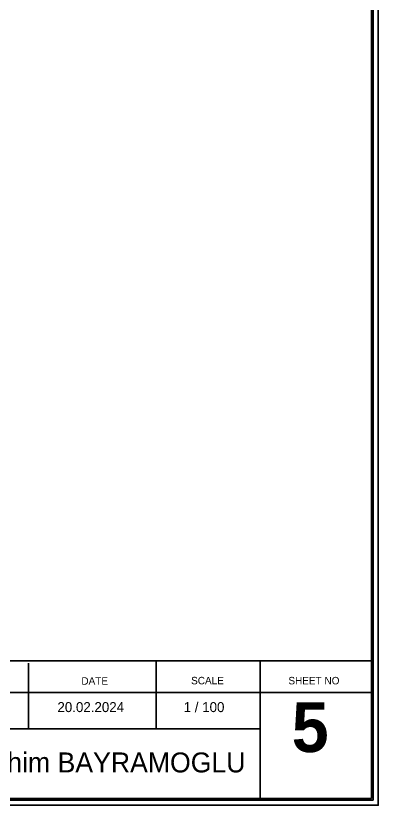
# Model space of a CAD drawing. Header units: centimetres. Extents: x -3207095 to 15275363, y -32656 to 4798027.
# Drawn here: x 702042 to 703509, y 4435687 to 4438882 of the extents above; entities that cross this region are included whole.
import ezdxf

# ---------------------------------------------------------------- set-up
doc = ezdxf.new("R2010")
doc.units = ezdxf.units.CM
for name, color, linetype, lineweight in [('DUVAR', 7, 'Continuous', 35), ('iç duvar', 7, 'Continuous', 50), ('YAZI', 7, 'Continuous', 15)]:
    doc.layers.add(name, color=color, linetype=linetype, lineweight=lineweight)
doc.layers.add('LOGO', color=7, linetype='Continuous')

msp = doc.modelspace()

# ---------------------------------------------------------------- linework, layer by layer
at = {"layer": 'DUVAR'}
for p, q in [((703481.99, 4436271.63), (696336.59, 4436271.63)), ((702093.79, 4436262.24), (702093.79, 4435996.29)), ((702610.8, 4436268.9), (702610.8, 4435996.29)), ((703031.54, 4436268.9), (703031.54, 4435714.4)), ((703483.07, 4436143.69), (701558.03, 4436143.69)), ((703031.54, 4435996.29), (701558.03, 4435996.29))]:
    msp.add_line(p, q, dxfattribs=at)
for points in [[(696309.29, 4440487.1), (703509.29, 4440487.1), (703509.29, 4435687.1), (696309.29, 4435687.1)], [(696330.29, 4440466.1), (703488.29, 4440466.1), (703488.29, 4435708.1), (696330.29, 4435708.1)], [(696336.59, 4440459.8), (703481.99, 4440459.8), (703481.99, 4435714.4), (696336.59, 4435714.4)]]:
    msp.add_lwpolyline(points, close=True, dxfattribs=at)
at = {"layer": 'iç duvar', "color": 7, "lineweight": 18}
msp.add_line((703509.29, 4440487.1), (703509.29, 4435687.1), dxfattribs=at)

# ---------------------------------------------------------------- texts
at = {"layer": 'LOGO', "insert": (703158.94, 4436103.87), "char_height": 201.6, "width": 680.2848, "attachment_point": 1}
msp.add_mtext('{\\fGoudy Old Style|b1|i0|c0|p18;5}', dxfattribs=at)
at = {"layer": 'YAZI', "attachment_point": 1}
for s, insert, char_height, width in [('{\\fStylus BT|b0|i0|c0|p34;DATE}', (702307.43, 4436205.09), 30.24, 215.1793), ('{\\fStylus BT|b0|i0|c0|p34;SCALE}', (702751.68, 4436206.53), 30.24, 165.1095), ('{\\fStylus BT|b0|i0|c0|p34;SHEET NO}', (703145.57, 4436206.32), 30.24, 302.8012), ('{\\fStylus BT|b0|i0|c0|p34;20.02.2024}', (702210.4, 4436104.29), 40.32, 366.9007), ('{\\fStylus BT|b0|i0|c0|p34;1 / \\fStylus BT|b0|i0|c162|p34;1\\fStylus BT|b0|i0|c0|p34;00}', (702721.66, 4436104.29), 40.32, 316.1791), ('{\\fStylus BT|b0|i0|c0|p34;Abdurrahim BAYRAMOGLU}', (701623.55, 4435900.53), 80.64, 1568.7791)]:
    msp.add_mtext(s, dxfattribs=dict(at, insert=insert, char_height=char_height, width=width))

doc.saveas('drawing.dxf')
